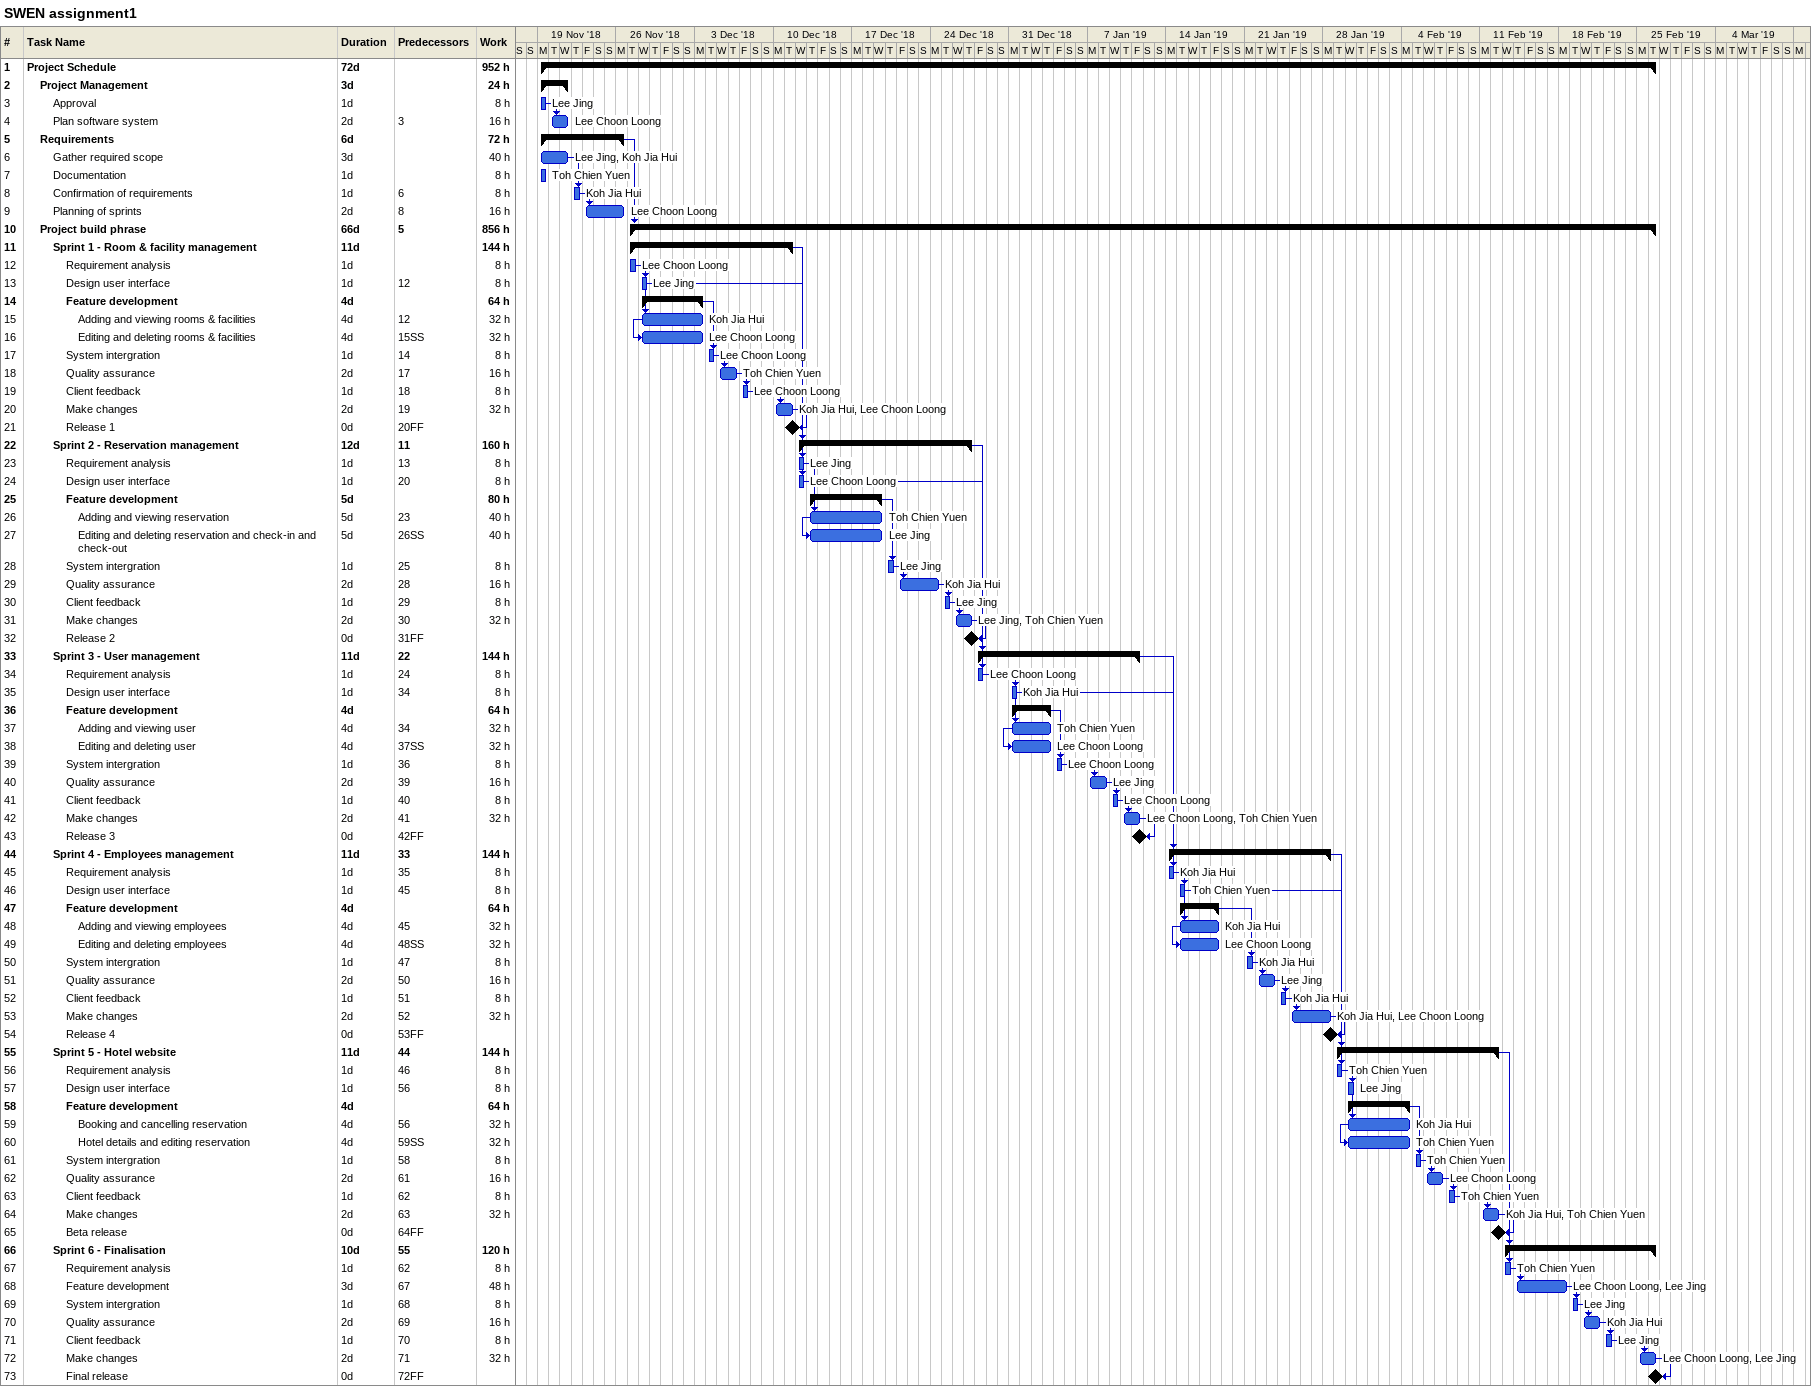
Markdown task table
SWEN assignment1

| ID | Level | Task | Duration | Start | Finish | Predecessors | Resources | Work (h) |
|---|---|---|---|---|---|---|---|---|
| 1 | 1 | **Project Schedule** | 72d | 2018-11-19 | 2019-02-26 |  |  | 952 |
| 2 | 2 | **Project Management** | 3d | 2018-11-19 | 2018-11-21 |  |  | 24 |
| 3 | 3 | Approval | 1d | 2018-11-19 | 2018-11-19 |  | Lee Jing | 8 |
| 4 | 3 | Plan software system | 2d | 2018-11-20 | 2018-11-21 | 3 | Lee Choon Loong | 16 |
| 5 | 2 | **Requirements** | 6d | 2018-11-19 | 2018-11-26 |  |  | 72 |
| 6 | 3 | Gather required scope | 3d | 2018-11-19 | 2018-11-21 |  | Lee Jing, Koh Jia Hui | 40 |
| 7 | 3 | Documentation | 1d | 2018-11-19 | 2018-11-19 |  | Toh Chien Yuen | 8 |
| 8 | 3 | Confirmation of requirements | 1d | 2018-11-22 | 2018-11-22 | 6 | Koh Jia Hui | 8 |
| 9 | 3 | Planning of sprints | 2d | 2018-11-23 | 2018-11-26 | 8 | Lee Choon Loong | 16 |
| 10 | 2 | **Project build phrase** | 66d | 2018-11-27 | 2019-02-26 | 5 |  | 856 |
| 11 | 3 | **Sprint 1 - Room & facility management** | 11d | 2018-11-27 | 2018-12-11 |  |  | 144 |
| 12 | 4 | Requirement analysis | 1d | 2018-11-27 | 2018-11-27 |  | Lee Choon Loong | 8 |
| 13 | 4 | Design user interface | 1d | 2018-11-28 | 2018-11-28 | 12 | Lee Jing | 8 |
| 14 | 4 | **Feature development** | 4d | 2018-11-28 | 2018-12-03 |  |  | 64 |
| 15 | 5 | Adding and viewing rooms & facilities | 4d | 2018-11-28 | 2018-12-03 | 12 | Koh Jia Hui | 32 |
| 16 | 5 | Editing and deleting rooms & facilities | 4d | 2018-11-28 | 2018-12-03 | 15SS | Lee Choon Loong | 32 |
| 17 | 4 | System intergration | 1d | 2018-12-04 | 2018-12-04 | 14 | Lee Choon Loong | 8 |
| 18 | 4 | Quality assurance | 2d | 2018-12-05 | 2018-12-06 | 17 | Toh Chien Yuen | 16 |
| 19 | 4 | Client feedback | 1d | 2018-12-07 | 2018-12-07 | 18 | Lee Choon Loong | 8 |
| 20 | 4 | Make changes | 2d | 2018-12-10 | 2018-12-11 | 19 | Koh Jia Hui, Lee Choon Loong | 32 |
| 21 | 4 | Release 1 | 0d | 2018-12-11 | 2018-12-11 | 20FF |  |  |
| 22 | 3 | **Sprint 2 - Reservation management** | 12d | 2018-12-12 | 2018-12-27 | 11 |  | 160 |
| 23 | 4 | Requirement analysis | 1d | 2018-12-12 | 2018-12-12 | 13 | Lee Jing | 8 |
| 24 | 4 | Design user interface | 1d | 2018-12-12 | 2018-12-12 | 20 | Lee Choon Loong | 8 |
| 25 | 4 | **Feature development** | 5d | 2018-12-13 | 2018-12-19 |  |  | 80 |
| 26 | 5 | Adding and viewing reservation | 5d | 2018-12-13 | 2018-12-19 | 23 | Toh Chien Yuen | 40 |
| 27 | 5 | Editing and deleting reservation and check-in and check-out | 5d | 2018-12-13 | 2018-12-19 | 26SS | Lee Jing | 40 |
| 28 | 4 | System intergration | 1d | 2018-12-20 | 2018-12-20 | 25 | Lee Jing | 8 |
| 29 | 4 | Quality assurance | 2d | 2018-12-21 | 2018-12-24 | 28 | Koh Jia Hui | 16 |
| 30 | 4 | Client feedback | 1d | 2018-12-25 | 2018-12-25 | 29 | Lee Jing | 8 |
| 31 | 4 | Make changes | 2d | 2018-12-26 | 2018-12-27 | 30 | Lee Jing, Toh Chien Yuen | 32 |
| 32 | 4 | Release 2 | 0d | 2018-12-27 | 2018-12-27 | 31FF |  |  |
| 33 | 3 | **Sprint 3 - User management** | 11d | 2018-12-28 | 2019-01-11 | 22 |  | 144 |
| 34 | 4 | Requirement analysis | 1d | 2018-12-28 | 2018-12-28 | 24 | Lee Choon Loong | 8 |
| 35 | 4 | Design user interface | 1d | 2018-12-31 | 2018-12-31 | 34 | Koh Jia Hui | 8 |
| 36 | 4 | **Feature development** | 4d | 2018-12-31 | 2019-01-03 |  |  | 64 |
| 37 | 5 | Adding and viewing user | 4d | 2018-12-31 | 2019-01-03 | 34 | Toh Chien Yuen | 32 |
| 38 | 5 | Editing and deleting user | 4d | 2018-12-31 | 2019-01-03 | 37SS | Lee Choon Loong | 32 |
| 39 | 4 | System intergration | 1d | 2019-01-04 | 2019-01-04 | 36 | Lee Choon Loong | 8 |
| 40 | 4 | Quality assurance | 2d | 2019-01-07 | 2019-01-08 | 39 | Lee Jing | 16 |
| 41 | 4 | Client feedback | 1d | 2019-01-09 | 2019-01-09 | 40 | Lee Choon Loong | 8 |
| 42 | 4 | Make changes | 2d | 2019-01-10 | 2019-01-11 | 41 | Lee Choon Loong, Toh Chien Yuen | 32 |
| 43 | 4 | Release 3 | 0d | 2019-01-11 | 2019-01-11 | 42FF |  |  |
| 44 | 3 | **Sprint 4 - Employees management** | 11d | 2019-01-14 | 2019-01-28 | 33 |  | 144 |
| 45 | 4 | Requirement analysis | 1d | 2019-01-14 | 2019-01-14 | 35 | Koh Jia Hui | 8 |
| 46 | 4 | Design user interface | 1d | 2019-01-15 | 2019-01-15 | 45 | Toh Chien Yuen | 8 |
| 47 | 4 | **Feature development** | 4d | 2019-01-15 | 2019-01-18 |  |  | 64 |
| 48 | 5 | Adding and viewing employees | 4d | 2019-01-15 | 2019-01-18 | 45 | Koh Jia Hui | 32 |
| 49 | 5 | Editing and deleting employees | 4d | 2019-01-15 | 2019-01-18 | 48SS | Lee Choon Loong | 32 |
| 50 | 4 | System intergration | 1d | 2019-01-21 | 2019-01-21 | 47 | Koh Jia Hui | 8 |
| 51 | 4 | Quality assurance | 2d | 2019-01-22 | 2019-01-23 | 50 | Lee Jing | 16 |
| 52 | 4 | Client feedback | 1d | 2019-01-24 | 2019-01-24 | 51 | Koh Jia Hui | 8 |
| 53 | 4 | Make changes | 2d | 2019-01-25 | 2019-01-28 | 52 | Koh Jia Hui, Lee Choon Loong | 32 |
| 54 | 4 | Release 4 | 0d | 2019-01-28 | 2019-01-28 | 53FF |  |  |
| 55 | 3 | **Sprint 5 - Hotel website** | 11d | 2019-01-29 | 2019-02-12 | 44 |  | 144 |
| 56 | 4 | Requirement analysis | 1d | 2019-01-29 | 2019-01-29 | 46 | Toh Chien Yuen | 8 |
| 57 | 4 | Design user interface | 1d | 2019-01-30 | 2019-01-30 | 56 | Lee Jing | 8 |
| 58 | 4 | **Feature development** | 4d | 2019-01-30 | 2019-02-04 |  |  | 64 |
| 59 | 5 | Booking and cancelling reservation | 4d | 2019-01-30 | 2019-02-04 | 56 | Koh Jia Hui | 32 |
| 60 | 5 | Hotel details and editing reservation | 4d | 2019-01-30 | 2019-02-04 | 59SS | Toh Chien Yuen | 32 |
| 61 | 4 | System intergration | 1d | 2019-02-05 | 2019-02-05 | 58 | Toh Chien Yuen | 8 |
| 62 | 4 | Quality assurance | 2d | 2019-02-06 | 2019-02-07 | 61 | Lee Choon Loong | 16 |
| 63 | 4 | Client feedback | 1d | 2019-02-08 | 2019-02-08 | 62 | Toh Chien Yuen | 8 |
| 64 | 4 | Make changes | 2d | 2019-02-11 | 2019-02-12 | 63 | Koh Jia Hui, Toh Chien Yuen | 32 |
| 65 | 4 | Beta release | 0d | 2019-02-12 | 2019-02-12 | 64FF |  |  |
| 66 | 3 | **Sprint 6 - Finalisation** | 10d | 2019-02-13 | 2019-02-26 | 55 |  | 120 |
| 67 | 4 | Requirement analysis | 1d | 2019-02-13 | 2019-02-13 | 62 | Toh Chien Yuen | 8 |
| 68 | 4 | Feature development | 3d | 2019-02-14 | 2019-02-18 | 67 | Lee Choon Loong, Lee Jing | 48 |
| 69 | 4 | System intergration | 1d | 2019-02-19 | 2019-02-19 | 68 | Lee Jing | 8 |
| 70 | 4 | Quality assurance | 2d | 2019-02-20 | 2019-02-21 | 69 | Koh Jia Hui | 16 |
| 71 | 4 | Client feedback | 1d | 2019-02-22 | 2019-02-22 | 70 | Lee Jing | 8 |
| 72 | 4 | Make changes | 2d | 2019-02-25 | 2019-02-26 | 71 | Lee Choon Loong, Lee Jing | 32 |
| 73 | 4 | Final release | 0d | 2019-02-26 | 2019-02-26 | 72FF |  |  |
